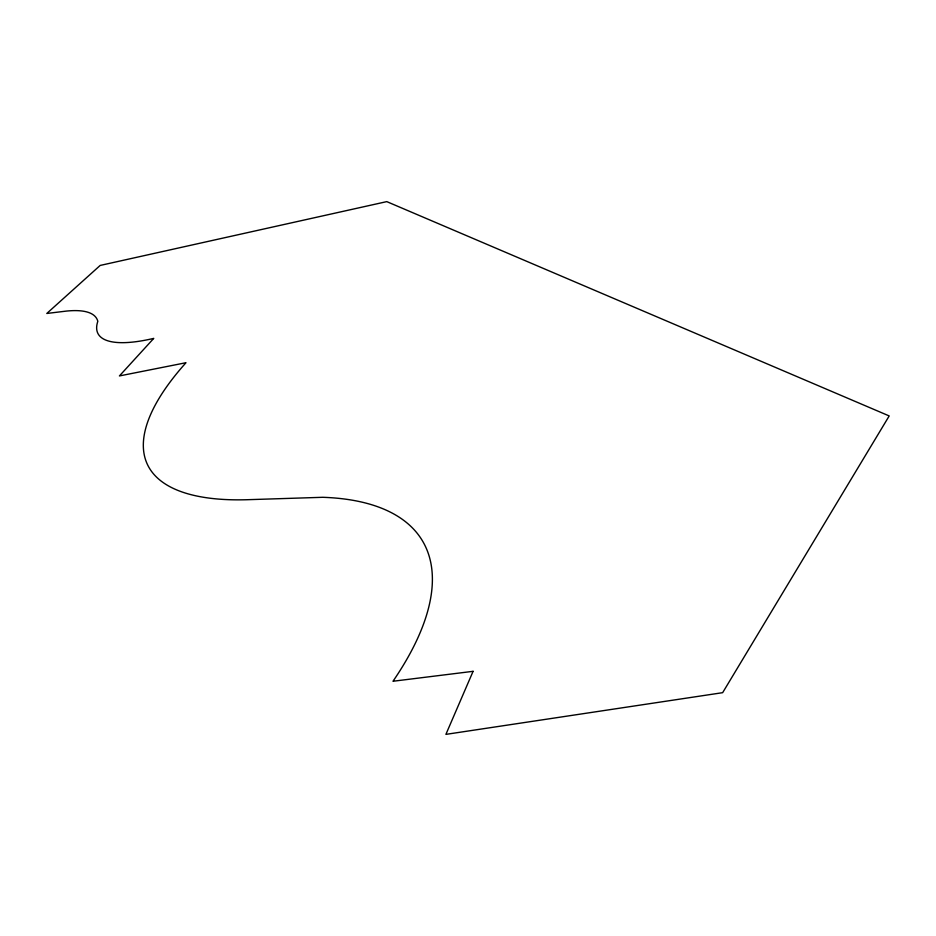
<?xml version="1.0" encoding="UTF-8"?>
<svg xmlns="http://www.w3.org/2000/svg" width="936" height="936" viewBox="0 0 936 936"><rect width="100%" height="100%" fill="white"/><g stroke="black" fill="none" stroke-linecap="round" stroke-linejoin="round"><path stroke-width="1.4" d="M473.089 671.323L445.899 734.374L722.65 692.675L889.2 415.935L386.779 201.626L100.175 265.438L46.8 313.466L66.269 311.103A129.32 37.229 -28.4 0 1 97.812 321.34A129.823 38.189 -26.8 0 0 153.761 338.376L119.422 375.933L185.983 362.723A349.947 120.042 -25.2 0 0 246.999 499.719L322.768 497.297A395.039 161.881 -30.2 0 1 392.991 681.256L473.089 671.323"/></g></svg>
